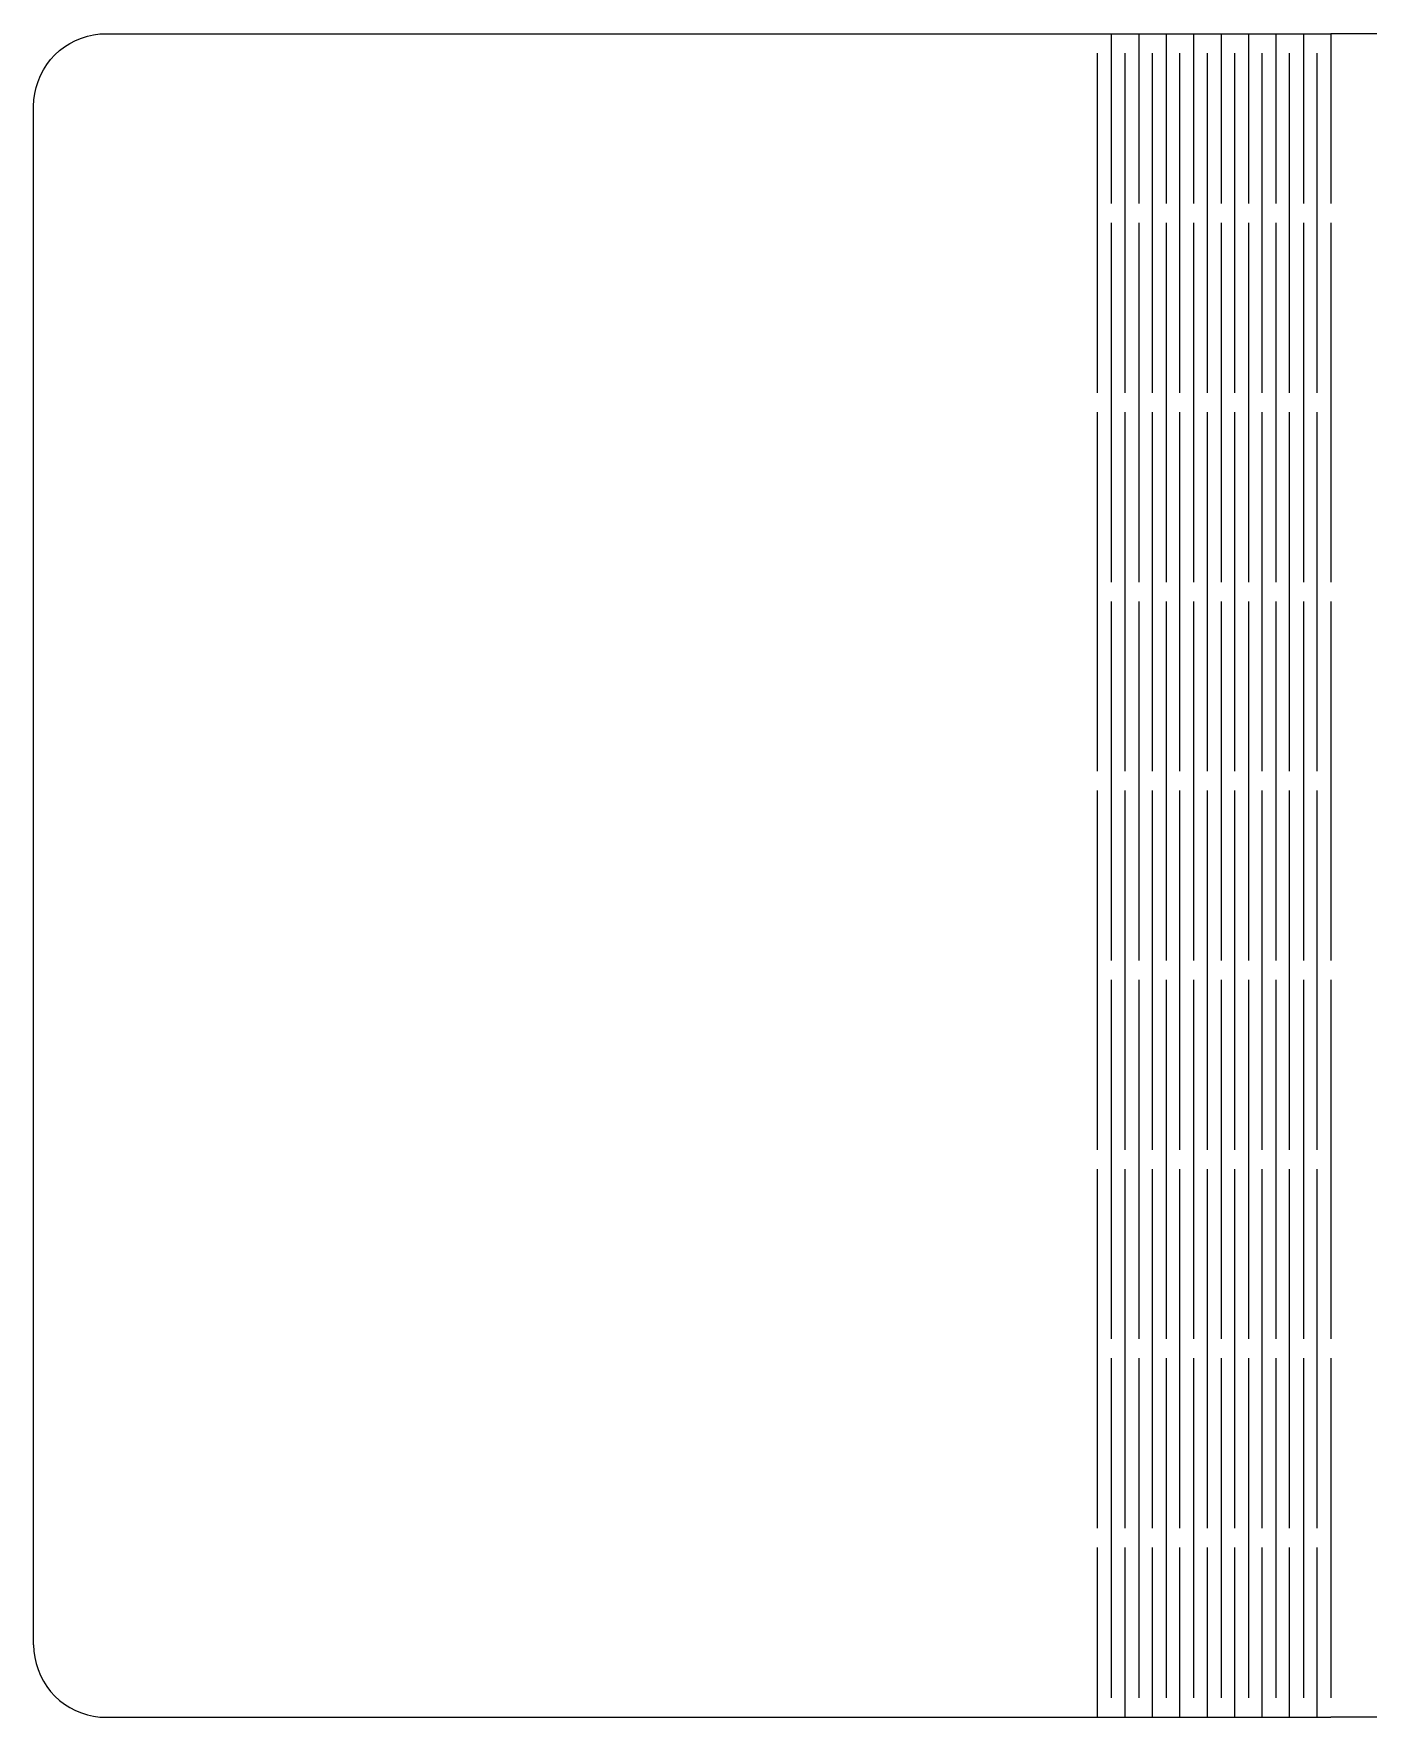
# Model space of a CAD drawing. Extents: x -175 to 175, y -110 to 110.
# Drawn here: x -175.2 to 0, y -110.5 to 110.5 of the extents above; entities that cross this region are included whole.
import ezdxf

# ---------------------------------------------------------------- set-up
doc = ezdxf.new("R2010")
doc.units = 0
doc.header["$MEASUREMENT"] = 0
doc.layers.get('0').update_dxf_attribs({"linetype": 'CONTINUOUS'})

msp = doc.modelspace()

# ---------------------------------------------------------------- linework, layer by layer
for p, q in [((-166.55, 110.45), (-165.72, 110.49)), ((-165.72, 110.49), (-35.55, 110.49)), ((-35.55, 110.49), (-33.75, 110.49)), ((-33.75, 110.49), (-30.15, 110.49)), ((-33.75, 110.49), (-33.75, 88.19)), ((-30.15, 110.49), (-26.54, 110.49)), ((-30.15, 110.49), (-30.15, 88.19)), ((-26.54, 110.49), (-26.54, 88.19)), ((-26.54, 110.49), (-22.94, 110.49)), ((-22.94, 110.49), (-19.34, 110.49)), ((-22.94, 110.49), (-22.94, 88.19)), ((-19.34, 110.49), (-15.74, 110.49)), ((-19.34, 110.49), (-19.34, 88.19)), ((-15.74, 110.49), (-12.14, 110.49)), ((-15.74, 110.49), (-15.74, 88.19)), ((-12.14, 110.49), (-12.14, 88.19)), ((-12.14, 110.49), (-8.53, 110.49)), ((-8.53, 110.49), (-8.53, 88.19)), ((-8.53, 110.49), (-4.93, 110.49)), ((-4.93, 110.49), (-4.93, 88.19)), ((125.24, 110.49), (-4.93, 110.49)), ((-171.85, 108.26), (-171.19, 108.77)), ((-171.19, 108.77), (-170.49, 109.21)), ((-170.49, 109.21), (-169.75, 109.6)), ((-169.75, 109.6), (-168.98, 109.92)), ((-168.98, 109.92), (-168.19, 110.17)), ((-168.19, 110.17), (-167.38, 110.35)), ((-167.38, 110.35), (-166.55, 110.45)), ((-173.97, 105.73), (-173.53, 106.43)), ((-173.53, 106.43), (-173.02, 107.09)), ((-173.02, 107.09), (-172.46, 107.7)), ((-172.46, 107.7), (-171.85, 108.26)), ((-35.55, 63.36), (-35.55, 107.95)), ((-31.95, 63.36), (-31.95, 107.95)), ((-28.34, 63.36), (-28.34, 107.95)), ((-24.74, 63.36), (-24.74, 107.95)), ((-21.14, 63.36), (-21.14, 107.95)), ((-17.54, 63.36), (-17.54, 107.95)), ((-13.94, 63.36), (-13.94, 107.95)), ((-10.34, 63.36), (-10.34, 107.95)), ((-6.73, 63.36), (-6.73, 107.95)), ((-174.92, 103.43), (-174.67, 104.22)), ((-174.67, 104.22), (-174.36, 104.99)), ((-174.36, 104.99), (-173.97, 105.73)), ((-175.25, 100.97), (-175.21, 101.8)), ((-175.21, 101.8), (-175.1, 102.62)), ((-175.1, 102.62), (-174.92, 103.43)), ((-175.25, -100.97), (-175.25, 100.97)), ((-33.75, 85.65), (-33.75, 38.52)), ((-30.15, 85.65), (-30.15, 38.52)), ((-26.54, 85.65), (-26.54, 38.52)), ((-22.94, 85.65), (-22.94, 38.52)), ((-19.34, 85.65), (-19.34, 38.52)), ((-15.74, 85.65), (-15.74, 38.52)), ((-12.14, 85.65), (-12.14, 38.52)), ((-8.53, 85.65), (-8.53, 38.52)), ((-4.93, 85.65), (-4.93, 38.52)), ((-35.55, 13.69), (-35.55, 60.82)), ((-31.95, 13.69), (-31.95, 60.82)), ((-28.34, 13.69), (-28.34, 60.82)), ((-24.74, 13.69), (-24.74, 60.82)), ((-21.14, 13.69), (-21.14, 60.82)), ((-17.54, 13.69), (-17.54, 60.82)), ((-13.94, 13.69), (-13.94, 60.82)), ((-10.34, 13.69), (-10.34, 60.82)), ((-6.73, 13.69), (-6.73, 60.82)), ((-33.75, 35.98), (-33.75, -11.15)), ((-30.15, 35.98), (-30.15, -11.15)), ((-26.54, 35.98), (-26.54, -11.15)), ((-22.94, 35.98), (-22.94, -11.15)), ((-19.34, 35.98), (-19.34, -11.15)), ((-15.74, 35.98), (-15.74, -11.15)), ((-12.14, 35.98), (-12.14, -11.15)), ((-8.53, 35.98), (-8.53, -11.15)), ((-4.93, 35.98), (-4.93, -11.15)), ((-35.55, -35.99), (-35.55, 11.15)), ((-31.95, -35.99), (-31.95, 11.15)), ((-28.34, -35.99), (-28.34, 11.15)), ((-24.74, -35.99), (-24.74, 11.15)), ((-21.14, -35.99), (-21.14, 11.15)), ((-17.54, -35.99), (-17.54, 11.15)), ((-13.94, -35.99), (-13.94, 11.15)), ((-10.34, -35.99), (-10.34, 11.15)), ((-6.73, -35.99), (-6.73, 11.15)), ((-33.75, -13.69), (-33.75, -60.82)), ((-30.15, -13.69), (-30.15, -60.82)), ((-26.54, -13.69), (-26.54, -60.82)), ((-22.94, -13.69), (-22.94, -60.82)), ((-19.34, -13.69), (-19.34, -60.82)), ((-15.74, -13.69), (-15.74, -60.82)), ((-12.14, -13.69), (-12.14, -60.82)), ((-8.53, -13.69), (-8.53, -60.82)), ((-4.93, -13.69), (-4.93, -60.82)), ((-35.55, -85.66), (-35.55, -38.53)), ((-31.95, -85.66), (-31.95, -38.53)), ((-28.34, -85.66), (-28.34, -38.53)), ((-24.74, -85.66), (-24.74, -38.53)), ((-21.14, -85.66), (-21.14, -38.53)), ((-17.54, -85.66), (-17.54, -38.53)), ((-13.94, -85.66), (-13.94, -38.53)), ((-10.34, -85.66), (-10.34, -38.53)), ((-6.73, -85.66), (-6.73, -38.53)), ((-33.75, -63.36), (-33.75, -107.95)), ((-30.15, -63.36), (-30.15, -107.95)), ((-26.54, -63.36), (-26.54, -107.95)), ((-22.94, -63.36), (-22.94, -107.95)), ((-19.34, -63.36), (-19.34, -107.95)), ((-15.74, -63.36), (-15.74, -107.95)), ((-12.14, -63.36), (-12.14, -107.95)), ((-8.53, -63.36), (-8.53, -107.95)), ((-4.93, -63.36), (-4.93, -107.95)), ((-35.55, -110.49), (-35.55, -88.2)), ((-31.95, -110.49), (-31.95, -88.2)), ((-28.34, -110.49), (-28.34, -88.2)), ((-24.74, -110.49), (-24.74, -88.2)), ((-21.14, -110.49), (-21.14, -88.2)), ((-17.54, -110.49), (-17.54, -88.2)), ((-13.94, -110.49), (-13.94, -88.2)), ((-10.34, -110.49), (-10.34, -88.2)), ((-6.73, -110.49), (-6.73, -88.2)), ((-175.25, -100.97), (-175.21, -101.8)), ((-175.21, -101.8), (-175.1, -102.62)), ((-175.1, -102.62), (-174.92, -103.43)), ((-174.92, -103.43), (-174.67, -104.22)), ((-174.67, -104.22), (-174.36, -104.99)), ((-174.36, -104.99), (-173.97, -105.73)), ((-173.97, -105.73), (-173.53, -106.43)), ((-173.53, -106.43), (-173.02, -107.09)), ((-173.02, -107.09), (-172.46, -107.7)), ((-172.46, -107.7), (-171.85, -108.26)), ((-171.85, -108.26), (-171.19, -108.77)), ((-171.19, -108.77), (-170.49, -109.21)), ((-170.49, -109.21), (-169.75, -109.6)), ((-169.75, -109.6), (-168.98, -109.92)), ((-168.98, -109.92), (-168.19, -110.17)), ((-168.19, -110.17), (-167.38, -110.35)), ((-167.38, -110.35), (-166.55, -110.45)), ((-166.55, -110.45), (-165.72, -110.49)), ((-165.72, -110.49), (-35.55, -110.49)), ((-35.55, -110.49), (-31.95, -110.49)), ((-31.95, -110.49), (-28.34, -110.49)), ((-28.34, -110.49), (-24.74, -110.49)), ((-24.74, -110.49), (-21.14, -110.49)), ((-21.14, -110.49), (-17.54, -110.49)), ((-17.54, -110.49), (-13.94, -110.49)), ((-13.94, -110.49), (-10.34, -110.49)), ((-10.34, -110.49), (-6.73, -110.49)), ((-6.73, -110.49), (-4.93, -110.49)), ((125.24, -110.49), (-4.93, -110.49))]:
    msp.add_line(p, q)

doc.saveas('drawing.dxf')
